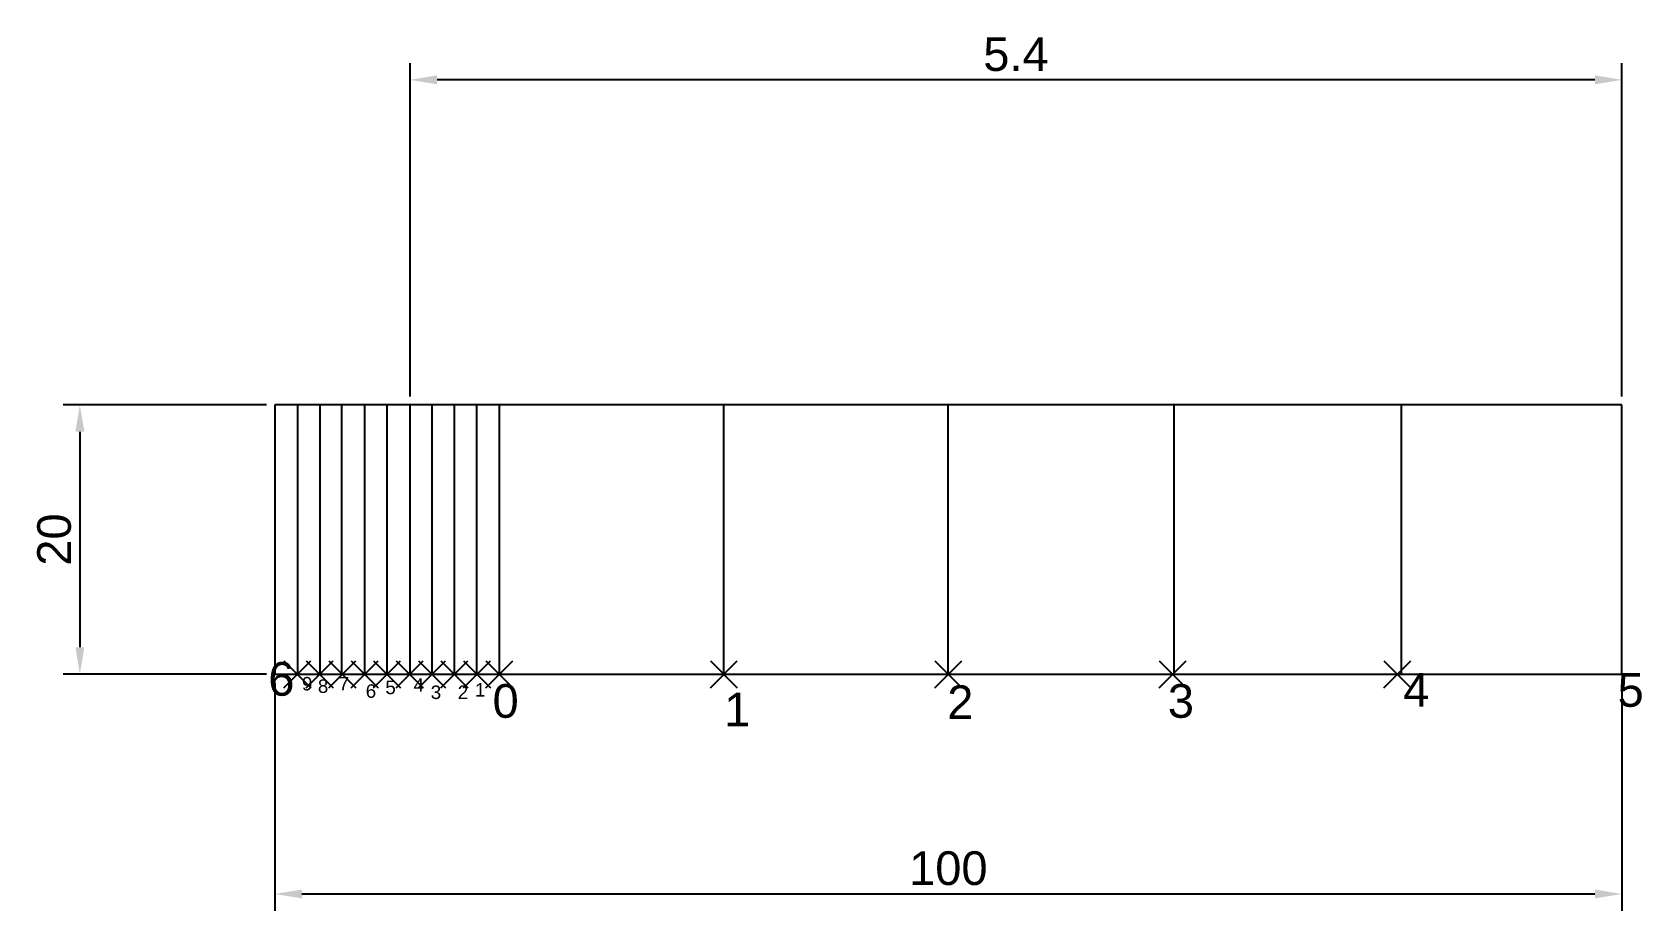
# Model space of a CAD drawing. Header units: millimetres. Extents: x 181 to 301, y 82 to 147.
import ezdxf

# ---------------------------------------------------------------- set-up
doc = ezdxf.new("R2010")
doc.units = ezdxf.units.MM
doc.header["$PDMODE"] = 3
doc.header["$PDSIZE"] = -3
doc.styles.get("Standard").update_dxf_attribs({"font": 'arial.ttf'})
doc.dimstyles.new('ISO-25', dxfattribs={"dimtxt": 2.5, "dimasz": 2, "dimexe": 1.25, "dimexo": 0.625, "dimtad": 1, "dimtxsty": 'Standard', "dimcen": 2.5, "dimadec": 0, "dimazin": 0, "dimtfac": 1, "dimtmove": 0, "dimatfit": 3, "dimfxl": 1, "dimarcsym": 0})

# ---------------------------------------------------------------- blocks, each defined once
blk = doc.blocks.new('*D1')
at = {"color": 0, "lineweight": -2, "transparency": 16777216}
for p, q in [((209.43, 120.19), (209.43, 144.94)), ((299.39, 120.19), (299.39, 144.94)), ((297.39, 143.69), (211.43, 143.69))]:
    blk.add_line(p, q, dxfattribs=at)
at = {"color": 0, "transparency": 16777216}
for points in [[(211.43, 144.03), (211.43, 143.36), (209.43, 143.69)], [(297.39, 144.03), (297.39, 143.36), (299.39, 143.69)]]:
    blk.add_solid(points, dxfattribs=at)
at = {"layer": 'Defpoints', "color": 0, "transparency": 16777216}
for p in [(209.43, 143.69), (209.43, 119.57), (299.39, 119.57)]:
    blk.add_point(p, dxfattribs=at)
at = {"color": 0, "transparency": 16777216, "insert": (254.41, 145.59), "char_height": 2.5, "attachment_point": 5}
blk.add_mtext('5.4', dxfattribs=at)
blk = doc.blocks.new('*D2')
at = {"color": 0, "lineweight": -2, "transparency": 16777216}
for p, q in [((198.76, 119.57), (183.66, 119.57)), ((184.91, 117.57), (184.91, 101.57)), ((198.76, 99.57), (183.66, 99.57))]:
    blk.add_line(p, q, dxfattribs=at)
at = {"color": 0, "transparency": 16777216}
for points in [[(184.58, 117.57), (185.24, 117.57), (184.91, 119.57)], [(184.58, 101.57), (185.24, 101.57), (184.91, 99.57)]]:
    blk.add_solid(points, dxfattribs=at)
at = {"layer": 'Defpoints', "color": 0, "transparency": 16777216}
for p in [(199.39, 119.57), (184.91, 99.57), (199.39, 99.57)]:
    blk.add_point(p, dxfattribs=at)
at = {"color": 0, "transparency": 16777216, "insert": (183.01, 109.57), "char_height": 2.5, "attachment_point": 5, "rotation": 90}
blk.add_mtext('20', dxfattribs=at)
blk = doc.blocks.new('*D3')
at = {"color": 0, "lineweight": -2, "transparency": 16777216}
for p, q in [((199.39, 98.94), (199.39, 82.01)), ((299.39, 98.94), (299.39, 82.01)), ((201.39, 83.26), (297.39, 83.26))]:
    blk.add_line(p, q, dxfattribs=at)
at = {"color": 0, "transparency": 16777216}
for points in [[(201.39, 83.59), (201.39, 82.93), (199.39, 83.26)], [(297.39, 83.59), (297.39, 82.93), (299.39, 83.26)]]:
    blk.add_solid(points, dxfattribs=at)
at = {"layer": 'Defpoints', "color": 0, "transparency": 16777216}
for p in [(199.39, 99.57), (299.39, 99.57), (299.39, 83.26)]:
    blk.add_point(p, dxfattribs=at)
at = {"color": 0, "transparency": 16777216, "insert": (249.39, 85.16), "char_height": 2.5, "attachment_point": 5}
blk.add_mtext('100', dxfattribs=at)

msp = doc.modelspace()

# ---------------------------------------------------------------- linework, layer by layer
for p, q in [((299.387, 119.568), (199.387, 119.568)), ((199.387, 119.568), (199.387, 99.568)), ((216.054, 99.568), (216.054, 119.568)), ((232.721, 99.568), (232.721, 119.568)), ((249.387, 99.568), (249.387, 119.568)), ((249.387, 99.568), (249.387, 119.568)), ((266.166, 99.568), (266.166, 119.568)), ((283.033, 99.568), (283.033, 119.568)), ((299.387, 99.568), (299.387, 119.568)), ((199.387, 99.568), (299.387, 99.568))]:
    msp.add_line(p, q)
at = {"color": 2}
for p, q in [((201.091, 99.568), (201.091, 119.568)), ((202.75, 99.568), (202.75, 119.568)), ((204.358, 99.568), (204.358, 119.568)), ((206.063, 99.568), (206.063, 119.568)), ((207.732, 99.568), (207.732, 119.568)), ((209.431, 99.568), (209.431, 119.568)), ((211.075, 99.568), (211.075, 119.568)), ((212.719, 99.568), (212.719, 119.568)), ((214.387, 99.568), (214.387, 119.568)), ((199.387, 99.568), (216.054, 99.568))]:
    msp.add_line(p, q, dxfattribs=at)
for p in [(201.054, 99.568), (202.721, 99.568), (204.387, 99.568), (206.054, 99.568), (207.721, 99.568), (209.387, 99.568), (211.054, 99.568), (212.721, 99.568), (214.387, 99.568)]:
    msp.add_point(p, dxfattribs=at)
for p in [(216.054, 99.568), (232.721, 99.568), (249.387, 99.568), (266.054, 99.568), (282.721, 99.568)]:
    msp.add_point(p)

# ---------------------------------------------------------------- texts
for s, height, p in [('6', 2.5, (198.898, 97.976)), ('9', 1, (201.396, 98.369)), ('8', 1, (202.58, 98.187)), ('7', 1, (204.128, 98.369)), ('4', 1, (209.684, 98.278)), ('4', 2.5, (283.158, 97.157)), ('5', 2.5, (299.082, 97.157)), ('6', 1, (206.132, 97.823)), ('5', 1, (207.589, 98.096)), ('3', 1, (210.959, 97.732)), ('2', 1, (212.963, 97.732)), ('1', 1, (214.238, 97.914)), ('0', 2.5, (215.55, 96.339)), ('1', 2.5, (232.748, 95.702)), ('2', 2.5, (249.309, 96.248)), ('3', 2.5, (265.688, 96.339))]:
    msp.add_text(s, height=height, dxfattribs=at).set_placement(p)

# ---------------------------------------------------------------- dimensions: what is measured, and where the dimension line sits
dim = msp.add_linear_dim(base=(209.431, 143.694), p1=(299.387, 119.568), p2=(209.431, 119.568), text='5.4', dimstyle='ISO-25', dxfattribs=at)
dim.commit()
dim.dimension.update_dxf_attribs({"geometry": '*D1', "text_midpoint": (254.409, 145.59)})
dim = msp.add_linear_dim(base=(184.911, 99.568), p1=(199.387, 119.568), p2=(199.387, 99.568), angle=90, dimstyle='ISO-25', dxfattribs=at)
dim.commit()
dim.dimension.update_dxf_attribs({"geometry": '*D2', "text_midpoint": (183.01, 109.568)})
dim = msp.add_linear_dim(base=(299.387, 83.261), p1=(199.387, 99.568), p2=(299.387, 99.568), dimstyle='ISO-25', dxfattribs=at)
dim.commit()
dim.dimension.update_dxf_attribs({"geometry": '*D3', "text_midpoint": (249.387, 85.162)})

doc.saveas('drawing.dxf')
